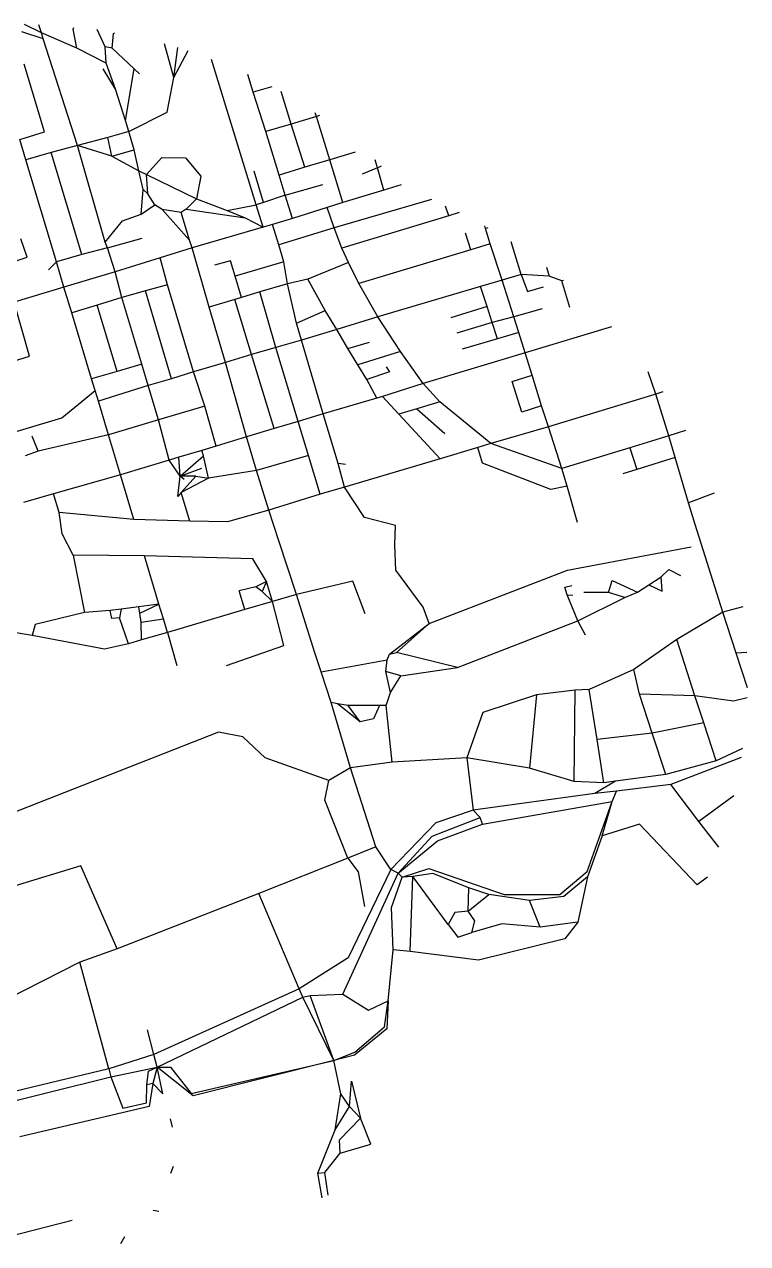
# Model space of a CAD drawing. Header units: metres. Extents: x 625862 to 629050, y 4831750 to 4834142.
# Drawn here: x 627654 to 629050, y 4831784 to 4834138 of the extents above; entities that cross this region are included whole.
import ezdxf

# ---------------------------------------------------------------- set-up
doc = ezdxf.new("R2010")
doc.units = ezdxf.units.M

msp = doc.modelspace()

# ---------------------------------------------------------------- linework, layer by layer
at = {"layer": 'ROADS'}
for points in [[(627686.5, 4834121.3), (627653.8, 4834137.8)], [(627690.1, 4834109.8), (627648.4, 4834123.3)], [(627686.5, 4834121.3), (627681.7, 4834137)], [(627755, 4834091.9), (627686.5, 4834121.3)], [(627690.1, 4834109.8), (627686.5, 4834121.3)], [(627755, 4834091.9), (627747.8, 4834128.6), (627749.1, 4834132)], [(627809.4, 4834094.3), (627794.3, 4834127.6)], [(627823.1, 4834091.9), (627825.4, 4834120.4), (627827.4, 4834121.7)], [(627756.3, 4833903.9), (627690.1, 4834109.8)], [(627811.6, 4834063.2), (627755, 4834091.9)], [(627811.6, 4834063.2), (627809.4, 4834094.3)], [(627823.1, 4834091.9), (627809.4, 4834094.3)], [(627865.4, 4834051.7), (627823.1, 4834091.9)], [(627942.2, 4834035.5), (627924.1, 4834100.1)], [(627942.2, 4834035.5), (627949.8, 4834092.9)], [(627942.2, 4834035.5), (627969.6, 4834087.4)], [(628101.3, 4833789.4), (628015.2, 4834070.3)], [(627644.6, 4833915.5), (627692.4, 4833930.6), (627653.3, 4834060.8)], [(627829.4, 4834012.6), (627805.9, 4834052.3)], [(627829.4, 4834012.6), (627811.6, 4834063.2)], [(627848.7, 4833952), (627865.4, 4834051.7)], [(627865.4, 4834051.7), (627875.8, 4834042.6)], [(627855.1, 4833930.8), (627929.1, 4833968.1), (627942.2, 4834035.5)], [(628095.7, 4834006.9), (628085.3, 4834040.8)], [(627848.7, 4833952), (627829.4, 4834012.6)], [(628131.8, 4834017.2), (628095.7, 4834006.9)], [(628119.9, 4833930.9), (628095.7, 4834006.9)], [(628169.1, 4833945.4), (628149.6, 4834008.2)], [(627855.1, 4833930.8), (627848.7, 4833952)], [(628217.7, 4833960.2), (628169.1, 4833945.4)], [(628217.7, 4833960.2), (628215.4, 4833966.9)], [(628223.3, 4833961.9), (628217.7, 4833960.2)], [(628243.4, 4833876.1), (628217.7, 4833960.2)], [(627855.1, 4833930.8), (627814.7, 4833919.3)], [(627865.5, 4833895.5), (627855.1, 4833930.8)], [(628169.1, 4833945.4), (628119.9, 4833930.9)], [(628145.5, 4833846.8), (628119.9, 4833930.9)], [(628195.1, 4833862.1), (628169.1, 4833945.4)], [(627656.1, 4833876.5), (627644.6, 4833915.5)], [(627756.3, 4833903.9), (627705.3, 4833890.4)], [(627814.7, 4833919.3), (627756.3, 4833903.9)], [(627809.7, 4833717.7), (627756.3, 4833903.9)], [(627822.7, 4833883.7), (627756.3, 4833903.9)], [(627822.7, 4833883.7), (627814.7, 4833919.3)], [(627705.3, 4833890.4), (627656.1, 4833876.5)], [(627764.4, 4833693.7), (627705.3, 4833890.4)], [(627822.7, 4833883.7), (627865.5, 4833895.5)], [(627822.7, 4833883.7), (627874.4, 4833855.2)], [(627874.4, 4833855.2), (627865.5, 4833895.5)], [(627889.6, 4833847.8), (627918.9, 4833880.6), (627965, 4833879.9), (627994.4, 4833844.5), (627986.1, 4833801)], [(628292.4, 4833891.4), (628243.4, 4833876.1)], [(627715.4, 4833679.5), (627656.1, 4833876.5)], [(627883, 4833818.8), (627874.4, 4833855.2)], [(627874.4, 4833855.2), (627889.6, 4833847.8)], [(628195.1, 4833862.1), (628145.5, 4833846.8)], [(628243.4, 4833876.1), (628195.1, 4833862.1)], [(628268.8, 4833793.7), (628243.4, 4833876.1)], [(628335.4, 4833861.2), (628306.1, 4833848.7)], [(628335.4, 4833861.2), (628331.1, 4833876.1)], [(628335.4, 4833861.2), (628343.3, 4833864.5)], [(628348.1, 4833817.8), (628335.4, 4833861.2)], [(627889.6, 4833847.8), (627986.1, 4833801)], [(627891.8, 4833810.8), (627889.6, 4833847.8)], [(628115.7, 4833794.2), (628097.4, 4833854.6)], [(628157.3, 4833807.9), (628145.5, 4833846.8)], [(627879.4, 4833771.2), (627883, 4833818.8)], [(627891.8, 4833810.8), (627883, 4833818.8)], [(627905.5, 4833789.6), (627891.8, 4833810.8)], [(628157.3, 4833807.9), (628115.7, 4833794.2)], [(628157.3, 4833807.9), (628229.9, 4833828.9)], [(628171.6, 4833763.4), (628157.3, 4833807.9)], [(628348.1, 4833817.8), (628268.8, 4833793.7)], [(628381.6, 4833828.1), (628348.1, 4833817.8)], [(627879.4, 4833771.2), (627905.5, 4833789.6)], [(627919.8, 4833780.7), (627905.5, 4833789.6)], [(627986.1, 4833801), (627965.9, 4833780.9)], [(627986.1, 4833801), (628045, 4833778.5)], [(628045, 4833778.5), (628101.3, 4833789.4)], [(628115.7, 4833794.2), (628101.3, 4833789.4)], [(628114.8, 4833746.1), (628101.3, 4833789.4)], [(628238.3, 4833784.4), (628171.6, 4833763.4)], [(628268.8, 4833793.7), (628238.3, 4833784.4)], [(628252, 4833745.2), (628238.3, 4833784.4)], [(628439.7, 4833800), (628252, 4833745.2)], [(628473.1, 4833768.3), (628467.2, 4833786.9)], [(627809.7, 4833717.7), (627843.3, 4833758.3), (627879.4, 4833771.2)], [(627919.8, 4833780.7), (627972.8, 4833721.4)], [(627956.4, 4833774.9), (627919.8, 4833780.7)], [(627965.9, 4833780.9), (627956.4, 4833774.9)], [(627972.8, 4833721.4), (627956.4, 4833774.9)], [(627965.9, 4833780.9), (628080.2, 4833764.3)], [(628045, 4833778.5), (628080.2, 4833764.3)], [(628080.2, 4833764.3), (628114.8, 4833746.1)], [(628171.6, 4833763.4), (628133, 4833751.4)], [(628473.1, 4833768.3), (628266.9, 4833705.9)], [(628493.5, 4833774.4), (628473.1, 4833768.3)], [(628114.8, 4833746.1), (627977.5, 4833706.4)], [(628133, 4833751.4), (628114.8, 4833746.1)], [(628144.7, 4833712.2), (628133, 4833751.4)], [(628252, 4833745.2), (628144.7, 4833712.2)], [(628266.9, 4833705.9), (628252, 4833745.2)], [(628544.3, 4833743.7), (628542.7, 4833748.7)], [(628548.8, 4833745), (628544.3, 4833743.7)], [(628553.4, 4833714), (628544.3, 4833743.7)], [(627612.6, 4833672.9), (627659.2, 4833688.5), (627646.9, 4833723.6)], [(627813.9, 4833706.4), (627809.7, 4833717.7)], [(627813.9, 4833706.4), (627881.3, 4833724.9)], [(627977.5, 4833706.4), (627972.8, 4833721.4)], [(628516, 4833702.7), (628505.6, 4833734.8)], [(628553.4, 4833714), (628516, 4833702.7)], [(628576.5, 4833643.8), (628553.4, 4833714)], [(628613, 4833654.9), (628593.6, 4833718)], [(627764.4, 4833693.7), (627715.4, 4833679.5)], [(627813.9, 4833706.4), (627764.4, 4833693.7)], [(627828.8, 4833660.3), (627813.9, 4833706.4)], [(627977.5, 4833706.4), (627915.7, 4833687.3)], [(628010.3, 4833591.9), (627977.5, 4833706.4)], [(628154.6, 4833679.6), (628144.7, 4833712.2)], [(628279.4, 4833678), (628266.9, 4833705.9)], [(628516, 4833702.7), (628299.6, 4833637.4)], [(627715.4, 4833679.5), (627700, 4833664.3)], [(627730, 4833630.3), (627715.4, 4833679.5)], [(627915.7, 4833687.3), (627828.8, 4833660.3)], [(627930.3, 4833635.2), (627915.7, 4833687.3)], [(628060.9, 4833651.5), (628051.4, 4833681.4), (628020.6, 4833672.8)], [(628154.6, 4833679.6), (628060.9, 4833651.5)], [(628161.7, 4833637.3), (628154.6, 4833679.6)], [(628279.4, 4833678), (628201.2, 4833646)], [(628299.6, 4833637.4), (628279.4, 4833678)], [(628662, 4833669.2), (628666.8, 4833651.5)], [(627828.8, 4833660.3), (627730, 4833630.3)], [(627841.5, 4833610.6), (627828.8, 4833660.3)], [(628073, 4833610.7), (628060.9, 4833651.5)], [(628201.2, 4833646), (628161.7, 4833637.3)], [(628234.7, 4833585.7), (628201.2, 4833646)], [(628576.5, 4833643.8), (628534.8, 4833631.6)], [(628613, 4833654.9), (628576.5, 4833643.8)], [(628599, 4833573.4), (628576.5, 4833643.8)], [(628613, 4833654.9), (628625.1, 4833622.1), (628656.4, 4833631.3)], [(628666.8, 4833651.5), (628613, 4833654.9)], [(628691.9, 4833642.9), (628666.8, 4833651.5)], [(628694.7, 4833643.7), (628691.9, 4833642.9)], [(627730, 4833630.3), (627633.7, 4833601.7)], [(627745.2, 4833580.9), (627730, 4833630.3)], [(627887.6, 4833623.3), (627841.5, 4833610.6)], [(627930.3, 4833635.2), (627887.6, 4833623.3)], [(627938, 4833453.8), (627887.6, 4833623.3)], [(627980.2, 4833466.9), (627930.3, 4833635.2)], [(628108.2, 4833621.3), (628073, 4833610.7)], [(628161.7, 4833637.3), (628108.2, 4833621.3)], [(628139.4, 4833514.3), (628108.2, 4833621.3)], [(628179.3, 4833561.3), (628161.7, 4833637.3)], [(628336.2, 4833573.4), (628299.6, 4833637.4)], [(628534.8, 4833631.6), (628336.2, 4833573.4)], [(628547.6, 4833593.2), (628534.8, 4833631.6)], [(628707.1, 4833591.6), (628691.9, 4833642.9)], [(627553.6, 4833463.5), (627663.6, 4833497.5), (627633.7, 4833601.7)], [(627794.2, 4833596), (627745.2, 4833580.9)], [(627841.5, 4833610.6), (627794.2, 4833596)], [(627833.1, 4833467.9), (627794.2, 4833596)], [(627880.3, 4833481.7), (627841.5, 4833610.6)], [(628059.8, 4833606.7), (628010.3, 4833591.9)], [(628073, 4833610.7), (628059.8, 4833606.7)], [(628092.3, 4833500.4), (628059.8, 4833606.7)], [(627782.9, 4833453.3), (627745.2, 4833580.9)], [(628042.2, 4833485.3), (628010.3, 4833591.9)], [(628179.3, 4833561.3), (628234.7, 4833585.7)], [(628256.8, 4833548.6), (628234.7, 4833585.7)], [(628336.2, 4833573.4), (628256.8, 4833548.6)], [(628380, 4833506.3), (628336.2, 4833573.4)], [(628547.6, 4833593.2), (628477.1, 4833571.6)], [(628557.3, 4833562.1), (628547.6, 4833593.2)], [(628599, 4833573.4), (628557.3, 4833562.1)], [(628653.3, 4833588.7), (628599, 4833573.4)], [(628608.3, 4833543.3), (628599, 4833573.4)], [(628188.7, 4833528.5), (628179.3, 4833561.3)], [(628557.3, 4833562.1), (628489.1, 4833542)], [(628567.5, 4833531.1), (628557.3, 4833562.1)], [(628787.5, 4833553.8), (628620.7, 4833503.7)], [(628188.7, 4833528.5), (628139.4, 4833514.3)], [(628256.8, 4833548.6), (628188.7, 4833528.5)], [(628230.9, 4833386.1), (628188.7, 4833528.5)], [(628278.6, 4833512.3), (628256.8, 4833548.6)], [(628567.5, 4833531.1), (628498.9, 4833510.6)], [(628608.3, 4833543.3), (628567.5, 4833531.1)], [(628620.7, 4833503.7), (628608.3, 4833543.3)], [(628139.4, 4833514.3), (628092.3, 4833500.4)], [(628182.6, 4833371.4), (628139.4, 4833514.3)], [(628278.6, 4833512.3), (628320, 4833524.6)], [(628297.7, 4833480.6), (628278.6, 4833512.3)], [(628380, 4833506.3), (628297.7, 4833480.6)], [(628423.7, 4833444.6), (628380, 4833506.3)], [(628620.7, 4833503.7), (628423.7, 4833444.6)], [(628634, 4833460.4), (628620.7, 4833503.7)], [(627880.3, 4833481.7), (627833.1, 4833467.9)], [(627892.8, 4833440.5), (627880.3, 4833481.7)], [(628042.2, 4833485.3), (627980.2, 4833466.9)], [(628092.3, 4833500.4), (628042.2, 4833485.3)], [(628082.6, 4833341.7), (628042.2, 4833485.3)], [(628135.7, 4833357.5), (628092.3, 4833500.4)], [(628314.9, 4833452.1), (628297.7, 4833480.6)], [(627833.1, 4833467.9), (627782.9, 4833453.3)], [(627980.2, 4833466.9), (627938, 4833453.8)], [(628002, 4833400.7), (627980.2, 4833466.9)], [(628352.4, 4833476.7), (628358.6, 4833466.9), (628314.9, 4833452.1)], [(628652.5, 4833401.6), (628614.5, 4833389.1), (628595.5, 4833448.3), (628634, 4833460.4)], [(628652.5, 4833401.6), (628634, 4833460.4)], [(628873.2, 4833423.8), (628858.3, 4833467.2)], [(627368.3, 4833408.6), (627417.8, 4833286.1), (627726.2, 4833378.2), (627790.5, 4833431.3)], [(627790.5, 4833431.3), (627782.9, 4833453.3)], [(627796.7, 4833410.6), (627790.5, 4833431.3)], [(627892.8, 4833440.5), (627796.7, 4833410.6)], [(627938, 4833453.8), (627892.8, 4833440.5)], [(627912.8, 4833374.6), (627892.8, 4833440.5)], [(628334.4, 4833416.4), (628314.9, 4833452.1)], [(628423.7, 4833444.6), (628345.2, 4833419.6)], [(628455.9, 4833409.1), (628423.7, 4833444.6)], [(627816.1, 4833345.4), (627796.7, 4833410.6)], [(628334.4, 4833416.4), (628230.9, 4833386.1)], [(628345.2, 4833419.6), (628334.4, 4833416.4)], [(628376.9, 4833385.7), (628345.2, 4833419.6)], [(628455.9, 4833409.1), (628411.5, 4833395.8)], [(628554.7, 4833328.7), (628455.9, 4833409.1)], [(628873.2, 4833423.8), (628665.6, 4833360.7)], [(628886.6, 4833428.3), (628873.2, 4833423.8)], [(628898, 4833343.6), (628873.2, 4833423.8)], [(628002, 4833400.7), (627912.8, 4833374.6)], [(628024.2, 4833323.8), (628002, 4833400.7)], [(628230.9, 4833386.1), (628182.6, 4833371.4)], [(628259.8, 4833290.1), (628230.9, 4833386.1)], [(628411.5, 4833395.8), (628376.9, 4833385.7)], [(628456.4, 4833299.3), (628376.9, 4833385.7)], [(628411.5, 4833395.8), (628465.7, 4833347.9)], [(628665.6, 4833360.7), (628652.5, 4833401.6)], [(627912.8, 4833374.6), (627816.1, 4833345.4)], [(627933, 4833296.4), (627912.8, 4833374.6)], [(628182.6, 4833371.4), (628135.7, 4833357.5)], [(628202.2, 4833305.5), (628182.6, 4833371.4)], [(628665.6, 4833360.7), (628554.7, 4833328.7)], [(628691.5, 4833280.8), (628665.6, 4833360.7)], [(627680.3, 4833313.8), (627668.5, 4833342.7)], [(627816.1, 4833345.4), (627680.3, 4833313.8)], [(627839.4, 4833268.6), (627816.1, 4833345.4)], [(628082.6, 4833341.7), (628024.2, 4833323.8)], [(628135.7, 4833357.5), (628082.6, 4833341.7)], [(628102, 4833276.5), (628082.6, 4833341.7)], [(628898, 4833343.6), (628823.2, 4833320.7)], [(628930.7, 4833353.8), (628898, 4833343.6)], [(628910.5, 4833301.7), (628898, 4833343.6)], [(627680.3, 4833313.8), (627655.4, 4833305.1)], [(627996.4, 4833315.2), (627952, 4833302.2)], [(628024.2, 4833323.8), (627996.4, 4833315.2)], [(627999.3, 4833305.1), (627996.4, 4833315.2)], [(628529.1, 4833321.1), (628456.4, 4833299.3)], [(628554.7, 4833328.7), (628529.1, 4833321.1)], [(628701.8, 4833246.2), (628670.1, 4833240), (628538.1, 4833290.8), (628529.1, 4833321.1)], [(628691.5, 4833280.8), (628554.7, 4833328.7)], [(628823.2, 4833320.7), (628691.5, 4833280.8)], [(628823.2, 4833320.7), (628836.4, 4833278.9)], [(627933, 4833296.4), (627839.4, 4833268.6)], [(627952, 4833302.2), (627933, 4833296.4)], [(627954.3, 4833265.8), (627933, 4833296.4)], [(627954.3, 4833265.8), (627952, 4833302.2)], [(627954.3, 4833265.8), (627999.3, 4833305.1)], [(628008.9, 4833262.1), (627999.3, 4833305.1)], [(628202.2, 4833305.5), (628102, 4833276.5)], [(628224.6, 4833230.7), (628202.2, 4833305.5)], [(628271.7, 4833244.6), (628259.8, 4833290.1)], [(628273.5, 4833288.2), (628259.8, 4833290.1)], [(628456.4, 4833299.3), (628271.7, 4833244.6)], [(628910.5, 4833301.7), (628836.4, 4833278.9)], [(628936.2, 4833214.5), (628910.5, 4833301.7)], [(627839.4, 4833268.6), (627709.6, 4833231.7)], [(627864.9, 4833182.1), (627839.4, 4833268.6)], [(627954.3, 4833265.8), (627996, 4833281.3)], [(628102, 4833276.5), (628008.9, 4833262.1)], [(628125.8, 4833199.9), (628102, 4833276.5)], [(628701.8, 4833246.2), (628691.5, 4833280.8)], [(628836.4, 4833278.9), (628809.4, 4833270.2)], [(627956.2, 4833234.4), (627949.9, 4833226.2), (627954.3, 4833265.8)], [(627984.9, 4833265.9), (627954.3, 4833265.8)], [(627962, 4833259.4), (627954.3, 4833265.8)], [(627984.9, 4833265.9), (627956.2, 4833234.4)], [(628008.9, 4833262.1), (627956.2, 4833234.4)], [(627984.9, 4833265.9), (628008.9, 4833262.1)], [(628271.7, 4833244.6), (628224.6, 4833230.7)], [(628369, 4833133.3), (628370.1, 4833170.5), (628310.5, 4833186.1), (628271.7, 4833244.6)], [(628722.1, 4833176), (628701.8, 4833246.2)], [(627709.6, 4833231.7), (627652, 4833214.8)], [(627720.9, 4833195.9), (627709.6, 4833231.7)], [(627973.2, 4833179), (627956.2, 4833234.4)], [(628224.6, 4833230.7), (628125.8, 4833199.9)], [(628985.5, 4833232.8), (628936.2, 4833214.5)], [(628125.8, 4833199.9), (628045.8, 4833177.4), (627973.2, 4833179)], [(628145.2, 4833140.8), (628125.8, 4833199.9)], [(628949.2, 4833172.5), (628936.2, 4833214.5)], [(627726.5, 4833154.4), (627720.9, 4833195.9)], [(627864.9, 4833182.1), (627720.9, 4833195.9)], [(627973.2, 4833179), (627864.9, 4833182.1)], [(629002.6, 4833003.5), (628949.2, 4833172.5)], [(627747.9, 4833113), (627726.5, 4833154.4)], [(628178.9, 4833037.5), (628145.2, 4833140.8)], [(628423.6, 4833012.6), (628371.3, 4833084.2), (628369, 4833133.3)], [(628435.5, 4832981.2), (628702.3, 4833084.5), (628941.3, 4833129.5)], [(627747.9, 4833113), (627769.9, 4833002.7)], [(627885.7, 4833112.1), (627747.9, 4833113)], [(627913.5, 4833018.8), (627885.7, 4833112.1)], [(628121.4, 4833062.4), (628095.1, 4833106.1), (627885.7, 4833112.1)], [(628883.7, 4833071.3), (628898.3, 4833085.6), (628920.8, 4833074.3)], [(628121.4, 4833062.4), (628100.4, 4833052.2)], [(628121.4, 4833062.4), (628113.1, 4833043.3)], [(628132.8, 4833024), (628121.4, 4833062.4)], [(628311.5, 4833000), (628288.1, 4833063), (628178.9, 4833037.5)], [(628702.2, 4833036.6), (628697.4, 4833051.2), (628710.9, 4833054.9)], [(628781.9, 4833041.4), (628788.5, 4833064.2), (628837.5, 4833041.8)], [(628837.5, 4833041.8), (628859.9, 4833056.2)], [(628859.9, 4833056.2), (628885.1, 4833043.7), (628883.7, 4833071.3)], [(628859.9, 4833056.2), (628883.7, 4833071.3)], [(628100.4, 4833052.2), (628068.3, 4833044.3)], [(628079.2, 4833008.3), (628068.3, 4833044.3)], [(628113.1, 4833043.3), (628100.4, 4833052.2)], [(628132.8, 4833024), (628113.1, 4833043.3)], [(628178.9, 4833037.5), (628132.8, 4833024)], [(628214.6, 4832924.9), (628178.9, 4833037.5)], [(628722.4, 4832986.5), (628702.2, 4833036.6)], [(628702.2, 4833036.6), (628713, 4833035.8)], [(628722.4, 4832986.5), (628813, 4833031.5)], [(628781.9, 4833041.4), (628733.9, 4833041.3)], [(628813, 4833031.5), (628781.9, 4833041.4)], [(628813, 4833031.5), (628837.5, 4833041.8)], [(627840.6, 4833009.3), (627819, 4833006.5)], [(627840.6, 4833009.3), (627837.5, 4832992.1)], [(627874.8, 4833013.7), (627840.6, 4833009.3)], [(627913.5, 4833018.8), (627874.8, 4833013.7)], [(627876.6, 4833001.1), (627874.8, 4833013.7)], [(627876.6, 4833001.1), (627913.5, 4833018.8)], [(627922, 4832990.2), (627913.5, 4833018.8)], [(628079.2, 4833008.3), (627929.7, 4832964.2)], [(628043.8, 4832900.5), (628154.9, 4832939.1), (628132.8, 4833024)], [(628132.8, 4833024), (628079.2, 4833008.3)], [(628435.5, 4832981.2), (628423.6, 4833012.6)], [(629040.9, 4833013.3), (629002.6, 4833003.5)], [(627769.9, 4833002.7), (627674.5, 4832979.3), (627668.6, 4832958.1)], [(627819, 4833006.5), (627769.9, 4833002.7)], [(627837.5, 4832992.1), (627822.4, 4832991.1), (627819, 4833006.5)], [(627854.8, 4832942.2), (627837.5, 4832992.1)], [(627879.1, 4832983.7), (627876.6, 4833001.1)], [(627879.1, 4832983.7), (627922, 4832990.2)], [(627929.7, 4832964.2), (627922, 4832990.2)], [(628489.9, 4832896.7), (628722.4, 4832986.5)], [(628737.4, 4832959.1), (628722.4, 4832986.5)], [(629002.6, 4833003.5), (628913.8, 4832950.5)], [(629028.1, 4832924.3), (629002.6, 4833003.5)], [(627668.6, 4832958.1), (627597.5, 4832970), (627478.7, 4832936.6)], [(627879.7, 4832949.5), (627879.1, 4832983.7)], [(627929.7, 4832964.2), (627879.7, 4832949.5)], [(627929.7, 4832964.2), (627948.2, 4832900.5)], [(628358.7, 4832922), (628435.5, 4832981.2)], [(628372.3, 4832925.4), (628435.5, 4832981.2)], [(627854.8, 4832942.2), (627808.1, 4832931.5), (627668.6, 4832958.1)], [(627879.7, 4832949.5), (627854.8, 4832942.2)], [(628913.8, 4832950.5), (628830.7, 4832892.7)], [(628948.7, 4832842), (628913.8, 4832950.5)], [(628227, 4832887.9), (628214.6, 4832924.9)], [(628354.4, 4832911.2), (628358.7, 4832922)], [(628358.7, 4832922), (628372.3, 4832925.4)], [(628489.9, 4832896.7), (628372.3, 4832925.4)], [(629049, 4832925.1), (629028.1, 4832924.3)], [(629050.4, 4832857.1), (629028.1, 4832924.3)], [(628227, 4832887.9), (628354.4, 4832911.2)], [(628351.7, 4832888.4), (628354.4, 4832911.2)], [(628380.9, 4832880.5), (628489.9, 4832896.7)], [(628830.7, 4832892.7), (628744.3, 4832854)], [(628841.7, 4832845), (628830.7, 4832892.7)], [(628245.8, 4832828.6), (628227, 4832887.9)], [(628360.8, 4832848.4), (628351.7, 4832888.4)], [(628380.9, 4832880.5), (628351.7, 4832888.4)], [(628360.8, 4832848.4), (628380.9, 4832880.5)], [(628352.2, 4832822.9), (628360.8, 4832848.4)], [(628642.7, 4832843.5), (628538.9, 4832809.7), (628508.4, 4832722.2)], [(628642.7, 4832843.5), (628628.9, 4832702.2)], [(628717.4, 4832852.6), (628642.7, 4832843.5)], [(628715.1, 4832676.4), (628717.4, 4832852.6)], [(628744.3, 4832854), (628717.4, 4832852.6)], [(628759.8, 4832757.2), (628744.3, 4832854)], [(628866.3, 4832769.8), (628841.7, 4832845)], [(628948.7, 4832842), (628841.7, 4832845)], [(628283.6, 4832702.6), (628245.8, 4832828.6)], [(628258.3, 4832826.6), (628245.8, 4832828.6)], [(628302.3, 4832791.4), (628258.3, 4832826.6)], [(628278.9, 4832823.1), (628258.3, 4832826.6)], [(628339.3, 4832823.2), (628278.9, 4832823.1)], [(628302.3, 4832791.4), (628278.9, 4832823.1)], [(628339.3, 4832823.2), (628327.8, 4832797.1), (628302.3, 4832791.4)], [(628352.2, 4832822.9), (628339.3, 4832823.2)], [(628363.9, 4832713.5), (628352.2, 4832822.9)], [(628965.7, 4832789.6), (628948.7, 4832842)], [(629049.3, 4832838), (629023.1, 4832831.2), (628948.7, 4832842)], [(628965.7, 4832789.6), (628866.3, 4832769.8)], [(628989.6, 4832716.1), (628965.7, 4832789.6)], [(628241.6, 4832678.2), (628118.8, 4832721.8), (628075.8, 4832762.3), (628028.8, 4832771.6), (627557.5, 4832586.9)], [(628866.3, 4832769.8), (628759.8, 4832757.2)], [(628772.5, 4832674.1), (628759.8, 4832757.2)], [(628892.4, 4832689.7), (628866.3, 4832769.8)], [(629040.5, 4832740.1), (628989.6, 4832716.1)], [(628283.6, 4832702.6), (628241.6, 4832678.2)], [(628363.9, 4832713.5), (628283.6, 4832702.6)], [(628332.6, 4832550.1), (628283.6, 4832702.6)], [(628508.4, 4832722.2), (628363.9, 4832713.5)], [(628508.4, 4832722.2), (628520.6, 4832621.1)], [(628628.9, 4832702.2), (628508.4, 4832722.2)], [(628715.1, 4832676.4), (628628.9, 4832702.2)], [(628989.6, 4832716.1), (628892.4, 4832689.7)], [(629037.8, 4832722.7), (628902.2, 4832670.4)], [(628278.2, 4832528.2), (628234, 4832640.2), (628241.6, 4832678.2)], [(628892.4, 4832689.7), (628795.4, 4832677.1)], [(628772.5, 4832674.1), (628715.1, 4832676.4)], [(628795.4, 4832677.1), (628755.5, 4832653.1)], [(628797.4, 4832657.7), (628755.5, 4832653.1)], [(628795.4, 4832677.1), (628772.5, 4832674.1)], [(628788.8, 4832637.6), (628797.4, 4832657.7)], [(628902.2, 4832670.4), (628797.4, 4832657.7)], [(628956.1, 4832599.3), (628902.2, 4832670.4)], [(628383.4, 4832491.8), (628434.6, 4832508.6), (628580.3, 4832458.5), (628687.4, 4832458.4), (628740.7, 4832502.9), (628788.8, 4832637.6)], [(628755.5, 4832653.1), (628520.6, 4832621.1)], [(628538.3, 4832593.9), (628788.8, 4832637.6)], [(628769.7, 4832571.8), (628788.8, 4832637.6)], [(629023.5, 4832649), (628956.1, 4832599.3)], [(628520.6, 4832621.1), (628448.2, 4832596.5)], [(628534, 4832606.9), (628520.6, 4832621.1)], [(628448.2, 4832596.5), (628361.5, 4832506.7)], [(628375.4, 4832499.2), (628440.9, 4832570.6), (628534, 4832606.9)], [(628375.4, 4832499.2), (628451.5, 4832562.1), (628538.3, 4832593.9)], [(628538.3, 4832593.9), (628534, 4832606.9)], [(628973.1, 4832491.8), (628952.7, 4832476.7), (628841.8, 4832594.3), (628769.7, 4832571.8)], [(628994.5, 4832549.8), (628956.1, 4832599.3)], [(628769.7, 4832571.8), (628741.2, 4832492.6)], [(628332.6, 4832550.1), (628278.2, 4832528.2)], [(628361.5, 4832506.7), (628332.6, 4832550.1)], [(627832.7, 4832353.3), (627762.7, 4832513.6), (627603.6, 4832465.4)], [(628278.2, 4832528.2), (628106.6, 4832460.3)], [(628278.2, 4832528.2), (628298.2, 4832502.1), (628310.5, 4832435)], [(628361.5, 4832506.7), (628279.2, 4832335.9), (628184.5, 4832276.3)], [(628268.9, 4832266), (628375.4, 4832499.2)], [(628375.4, 4832499.2), (628361.5, 4832506.7)], [(628366.1, 4832351.3), (628362.9, 4832433.4), (628383.4, 4832491.8)], [(628383.4, 4832491.8), (628375.4, 4832499.2)], [(628403.7, 4832492.8), (628383.4, 4832491.8)], [(628398.6, 4832348.3), (628403.7, 4832492.8)], [(628512.1, 4832471.4), (628442.4, 4832499), (628403.7, 4832492.8)], [(628472.2, 4832400.5), (628403.7, 4832492.8)], [(628741.2, 4832492.6), (628695.4, 4832454.6), (628629.1, 4832446.7)], [(628741.2, 4832492.6), (628722.8, 4832404.9)], [(628510.5, 4832426.4), (628512.1, 4832471.4)], [(628550.4, 4832458.1), (628512.1, 4832471.4)], [(628106.6, 4832460.3), (627832.7, 4832353.3)], [(628184.5, 4832276.3), (628106.6, 4832460.3)], [(628510.5, 4832426.4), (628550.4, 4832458.1)], [(628629.1, 4832446.7), (628550.4, 4832458.1)], [(628649.7, 4832395.2), (628629.1, 4832446.7)], [(628510.5, 4832426.4), (628485.2, 4832423.3), (628472.2, 4832400.5)], [(628517.9, 4832384.9), (628523.4, 4832407.1), (628510.5, 4832426.4)], [(628722.8, 4832404.9), (628697.6, 4832372.9), (628530.9, 4832331.3), (628398.6, 4832348.3)], [(628472.2, 4832400.5), (628490.9, 4832376.2), (628517.9, 4832384.9)], [(628649.7, 4832395.2), (628575.6, 4832401.7), (628517.9, 4832384.9)], [(628722.8, 4832404.9), (628649.7, 4832395.2)], [(627832.7, 4832353.3), (627760.8, 4832327.4)], [(628356.4, 4832253), (628366.1, 4832351.3)], [(628398.6, 4832348.3), (628366.1, 4832351.3)], [(627760.8, 4832327.4), (627616.2, 4832254.3), (627494.7, 4832216.2)], [(627816.6, 4832121.5), (627760.8, 4832327.4)], [(628184.5, 4832276.3), (627903.5, 4832149.6)], [(627909.8, 4832124.7), (628191.6, 4832260.1)], [(628191.6, 4832260.1), (628184.5, 4832276.3)], [(628191.6, 4832260.1), (628205.4, 4832263.5)], [(628251.1, 4832138), (628191.6, 4832260.1)], [(628205.4, 4832263.5), (628268.9, 4832266)], [(628251.1, 4832138), (628205.4, 4832263.5)], [(628268.9, 4832266), (628318.1, 4832234.8), (628356.4, 4832253)], [(628356.4, 4832253), (628353.3, 4832198.8), (628290.9, 4832147.9), (628251.1, 4832138)], [(628251.1, 4832138), (628291.5, 4832154.2), (628348.8, 4832202.8), (628356.4, 4832253)], [(627903.5, 4832149.6), (627891.3, 4832197.3)], [(627903.5, 4832149.6), (627816.6, 4832121.5)], [(627909.8, 4832124.7), (627903.5, 4832149.6)], [(628251.1, 4832138), (627979.5, 4832069.5), (627909.8, 4832124.7)], [(627909.8, 4832124.7), (627935.7, 4832125.1), (627975.9, 4832074.3), (628251.1, 4832138)], [(628264.8, 4832073.2), (628251.1, 4832138)], [(627816.6, 4832121.5), (627569.2, 4832062.5)], [(627816.6, 4832121.5), (627820.8, 4832106.6)], [(627820.8, 4832106.6), (627909.8, 4832124.7)], [(627890.4, 4832091.1), (627893.5, 4832117.3), (627909.8, 4832124.7)], [(627901.4, 4832093.5), (627921, 4832073.7), (627909.8, 4832124.7)], [(627909.8, 4832124.7), (627901.4, 4832093.5)], [(627573.7, 4832044.9), (627820.8, 4832106.6)], [(627901.4, 4832093.5), (627894.6, 4832049.3), (627644.6, 4831990.3)], [(627820.8, 4832106.6), (627843.9, 4832045.7), (627889.3, 4832056.3), (627890.4, 4832091.1)], [(627901.4, 4832093.5), (627890.4, 4832091.1)], [(628281.4, 4832048.9), (628285.5, 4832098.1), (628303, 4832026.6)], [(628253.5, 4832003.7), (628264.8, 4832073.2)], [(628281.4, 4832048.9), (628264.8, 4832073.2)], [(628253.5, 4832003.7), (628281.4, 4832048.9)], [(628303, 4832026.6), (628281.4, 4832048.9)], [(627934.9, 4832025.4), (627938.8, 4832009.1)], [(628263.2, 4831959), (628262.1, 4831984.7), (628303, 4832026.6)], [(628263.2, 4831959), (628322.6, 4831976.6), (628303, 4832026.6)], [(628220.1, 4831920.2), (628253.5, 4832003.7)], [(628233.8, 4831921.6), (628263.2, 4831959)], [(627941, 4831933.1), (627936, 4831919.9)], [(628220.1, 4831920.2), (628233.8, 4831921.6)], [(628228.8, 4831872.9), (628220.1, 4831920.2)], [(628240.6, 4831877.6), (628233.8, 4831921.6)], [(627913, 4831846.5), (627902, 4831848.5)], [(627622.9, 4831798.1), (627745.6, 4831829.8)], [(627839.6, 4831784.4), (627847.8, 4831798.2)]]:
    msp.add_lwpolyline(points, dxfattribs=at)

doc.saveas('drawing.dxf')
